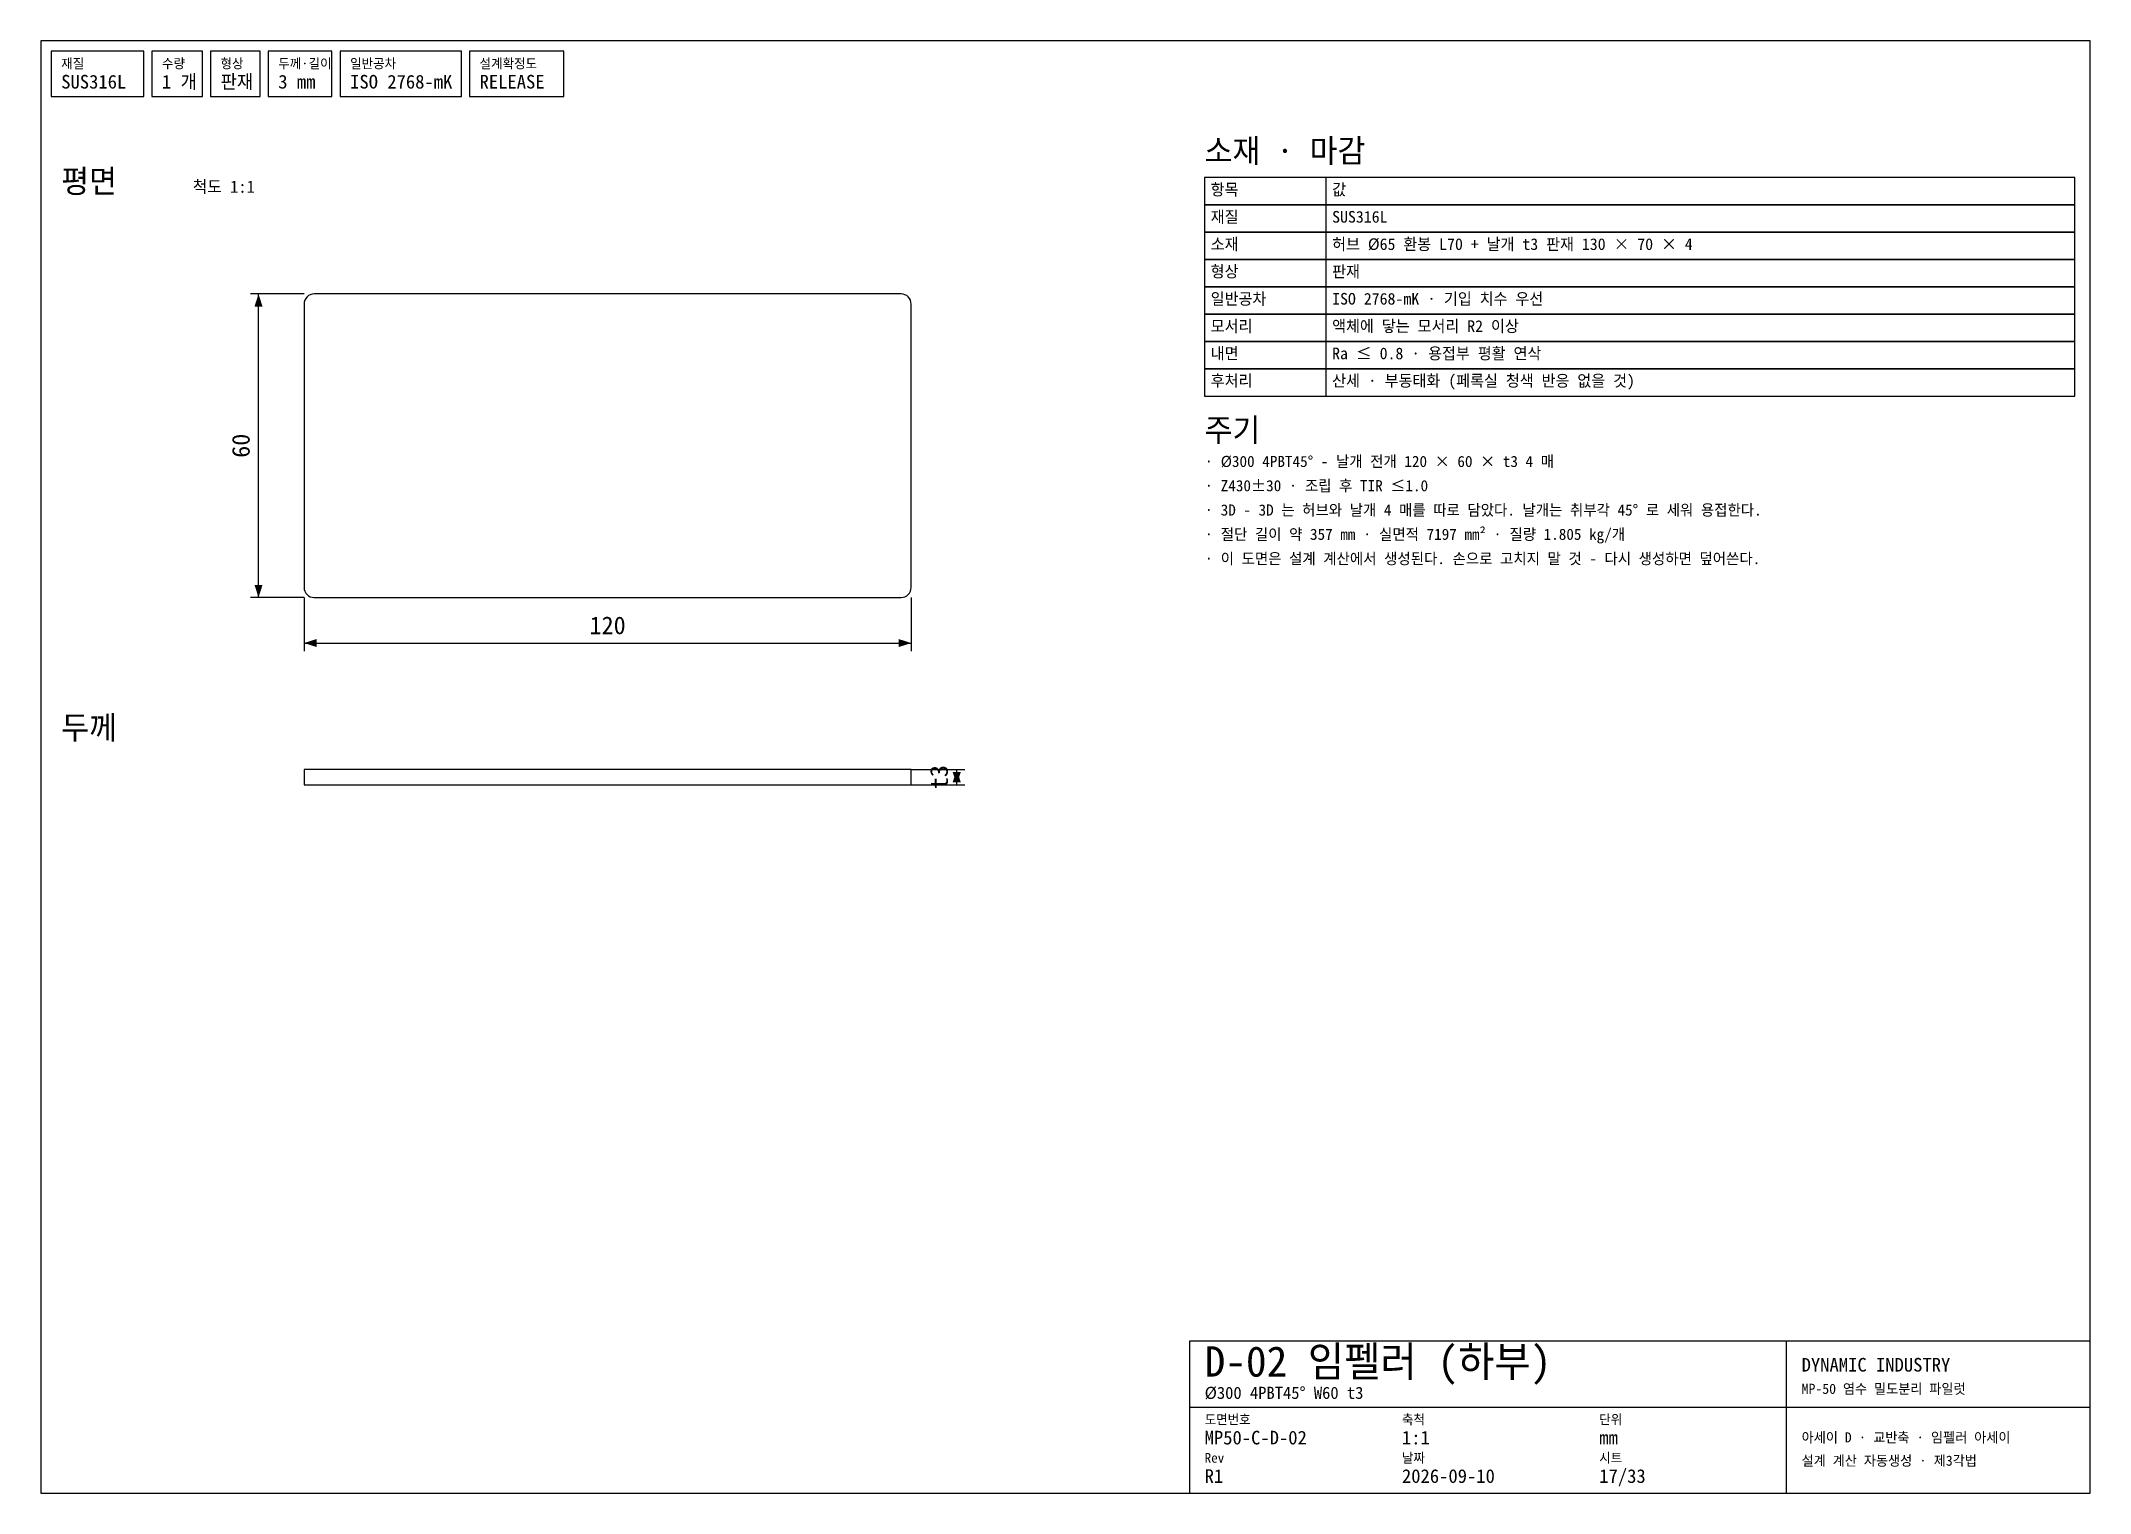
# Model space of a CAD drawing. Header units: millimetres. Extents: x 10 to 415, y 5 to 292.
import ezdxf
from ezdxf.enums import TextEntityAlignment as Align

# ---------------------------------------------------------------- set-up
doc = ezdxf.new("R2010")
doc.units = ezdxf.units.MM
for name, color, linetype in [('CUT', 7, 'CONTINUOUS'), ('DIM', 3, 'CONTINUOUS'), ('FRAME', 7, 'CONTINUOUS'), ('NOTE', 8, 'CONTINUOUS'), ('TEXT', 3, 'CONTINUOUS')]:
    doc.layers.add(name, color=color, linetype=linetype)

msp = doc.modelspace()

# ---------------------------------------------------------------- linework, layer by layer
at = {"layer": 'CUT'}
msp.add_lwpolyline([(64, 182), (180, 182, 0.414214), (182, 184), (182, 240, 0.414214), (180, 242), (64, 242, 0.414214), (62, 240), (62, 184, 0.414214)], format="xyb", close=True, dxfattribs=at)
msp.add_lwpolyline([(62, 145), (182, 145), (182, 148), (62, 148)], close=True, dxfattribs=at)
at = {"layer": 'DIM'}
for p, q in [((62, 242), (51.4, 242)), ((53, 182), (53, 242)), ((62, 182), (51.4, 182)), ((62, 182), (62, 171.4)), ((182, 182), (182, 171.4)), ((62, 173), (182, 173)), ((182, 148), (192.6, 148)), ((191, 145), (191, 148)), ((182, 145), (192.6, 145))]:
    msp.add_line(p, q, dxfattribs=at)
for points in [[(53, 242), (52.2, 239.5), (53.8, 239.5)], [(53, 182), (53.8, 184.5), (52.2, 184.5)], [(62, 173), (64.5, 172.2), (64.5, 173.8)], [(182, 173), (179.5, 173.8), (179.5, 172.2)], [(191, 148), (190.2, 145.5), (191.8, 145.5)], [(191, 145), (191.8, 147.5), (190.2, 147.5)]]:
    msp.add_solid(points, dxfattribs=at)
at = {"layer": 'FRAME'}
for p, q in [((264, 259.6), (264, 265)), ((264, 254.2), (264, 259.6)), ((264, 248.8), (264, 254.2)), ((264, 243.4), (264, 248.8)), ((264, 238), (264, 243.4)), ((264, 232.6), (264, 238)), ((264, 227.2), (264, 232.6)), ((264, 221.8), (264, 227.2)), ((355, 5), (355, 35)), ((237, 22), (415, 22))]:
    msp.add_line(p, q, dxfattribs=at)
for points in [[(10, 5), (415, 5), (415, 292), (10, 292)], [(12, 281), (30.3104, 281), (30.3104, 290), (12, 290)], [(31.9104, 281), (41.895296, 281), (41.895296, 290), (31.9104, 290)], [(43.495296, 281), (53.295296, 281), (53.295296, 290), (43.495296, 290)], [(54.895296, 281), (67.503296, 281), (67.503296, 290), (54.895296, 290)], [(69.103296, 281), (93.08672, 281), (93.08672, 290), (69.103296, 290)], [(94.68672, 281), (113.332784, 281), (113.332784, 290), (94.68672, 290)], [(240, 259.6), (412, 259.6), (412, 265), (240, 265)], [(240, 254.2), (412, 254.2), (412, 259.6), (240, 259.6)], [(240, 248.8), (412, 248.8), (412, 254.2), (240, 254.2)], [(240, 243.4), (412, 243.4), (412, 248.8), (240, 248.8)], [(240, 238), (412, 238), (412, 243.4), (240, 243.4)], [(240, 232.6), (412, 232.6), (412, 238), (240, 238)], [(240, 227.2), (412, 227.2), (412, 232.6), (240, 232.6)], [(240, 221.8), (412, 221.8), (412, 227.2), (240, 227.2)], [(237, 5), (415, 5), (415, 35), (237, 35)]]:
    msp.add_lwpolyline(points, close=True, dxfattribs=at)

# ---------------------------------------------------------------- texts
at = {"layer": 'DIM'}
for s, p in [('60', (51.25, 212)), ('t3', (189.25, 146.5))]:
    msp.add_text(s, height=3.5, rotation=90, dxfattribs=at).set_placement(p, align=Align.CENTER)
msp.add_text('120', height=3.5, dxfattribs=at).set_placement((122, 174.75), align=Align.CENTER)
at = {"layer": 'FRAME'}
for s, height, p in [('SUS316L', 2.7, (14, 282.6)), ('1 개', 2.7, (33.9104, 282.6)), ('판재', 2.7, (45.495296, 282.6)), ('3 mm', 2.7, (56.895296, 282.6)), ('ISO 2768-mK', 2.7, (71.103296, 282.6)), ('RELEASE', 2.7, (96.68672, 282.6)), ('소재 · 마감', 4.6, (240, 268)), ('평면', 4.6, (14, 262)), ('항목', 2.3, (241.2, 261.495)), ('값', 2.3, (265.2, 261.495)), ('주기', 4.6, (240, 212.8)), ('두께', 4.6, (14, 154)), ('D-02 임펠러 (하부)', 6, (240, 28)), ('DYNAMIC INDUSTRY', 2.7, (358, 29))]:
    msp.add_text(s, height=height, dxfattribs=at).set_placement(p)
at = {"layer": 'NOTE'}
for s, p in [('· Ø300 4PBT45° - 날개 전개 120 × 60 × t3 4 매', (240, 207.8)), ('· Z430±30 · 조립 후 TIR ≤1.0', (240, 203)), ('· 3D - 3D 는 허브와 날개 4 매를 따로 담았다. 날개는 취부각 45° 로 세워 용접한다.', (240, 198.2)), ('· 절단 길이 약 357 mm · 실면적 7197 mm² · 질량 1.805 kg/개', (240, 193.4)), ('· 이 도면은 설계 계산에서 생성된다. 손으로 고치지 말 것 - 다시 생성하면 덮어쓴다.', (240, 188.6))]:
    msp.add_text(s, height=2.2, dxfattribs=at).set_placement(p)
at = {"layer": 'TEXT'}
for s, height, p in [('재질', 1.9, (14, 286.6)), ('수량', 1.9, (33.9104, 286.6)), ('형상', 1.9, (45.495296, 286.6)), ('두께·길이', 1.9, (56.895296, 286.6)), ('일반공차', 1.9, (71.103296, 286.6)), ('설계확정도', 1.9, (96.68672, 286.6)), ('척도 1:1', 2.4, (40, 262)), ('재질', 2.3, (241.2, 256.095)), ('SUS316L', 2.3, (265.2, 256.095)), ('소재', 2.3, (241.2, 250.695)), ('허브 Ø65 환봉 L70 + 날개 t3 판재 130 × 70 × 4', 2.3, (265.2, 250.695)), ('형상', 2.3, (241.2, 245.295)), ('판재', 2.3, (265.2, 245.295)), ('일반공차', 2.3, (241.2, 239.895)), ('ISO 2768-mK · 기입 치수 우선', 2.3, (265.2, 239.895)), ('모서리', 2.3, (241.2, 234.495)), ('액체에 닿는 모서리 R2 이상', 2.3, (265.2, 234.495)), ('내면', 2.3, (241.2, 229.095)), ('Ra ≤ 0.8 · 용접부 평활 연삭', 2.3, (265.2, 229.095)), ('후처리', 2.3, (241.2, 223.695)), ('산세 · 부동태화 (페록실 청색 반응 없을 것)', 2.3, (265.2, 223.695)), ('Ø300 4PBT45° W60 t3', 2.4, (240, 23.6)), ('MP-50 염수 밀도분리 파일럿', 2, (358, 24.6)), ('도면번호', 1.9, (240, 18.6)), ('축척', 1.9, (279, 18.6)), ('단위', 1.9, (318, 18.6)), ('MP50-C-D-02', 2.7, (240, 14.6)), ('1:1', 2.7, (279, 14.6)), ('mm', 2.7, (318, 14.6)), ('아세이 D · 교반축 · 임펠러 아세이', 2, (358, 15)), ('Rev', 1.9, (240, 11)), ('날짜', 1.9, (279, 11)), ('시트', 1.9, (318, 11)), ('설계 계산 자동생성 · 제3각법', 2, (358, 10.4)), ('R1', 2.7, (240, 7)), ('2026-09-10', 2.7, (279, 7)), ('17/33', 2.7, (318, 7))]:
    msp.add_text(s, height=height, dxfattribs=at).set_placement(p)

doc.saveas('drawing.dxf')
